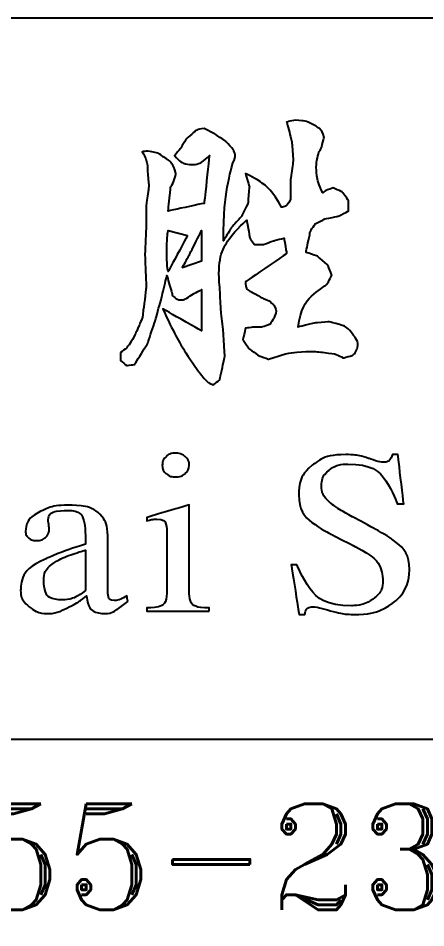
# Model space of a CAD drawing. Header units: millimetres. Extents: x 538 to 2776, y 409 to 1056.
# Drawn here: x 796.63 to 801.79, y 419.22 to 430.74 of the extents above; entities that cross this region are included whole.
import ezdxf

# ---------------------------------------------------------------- set-up
doc = ezdxf.new("R2010")
doc.units = ezdxf.units.MM
doc.layers.add('DWG', color=7, linetype='Continuous')
doc.layers.add('layer 1', color=7, linetype='Continuous')
doc.styles.add('ROMANT', font='ROMANT.shx', dxfattribs={"oblique": 10})

msp = doc.modelspace()

# ---------------------------------------------------------------- linework, layer by layer
at = {"layer": 'DWG', "linetype": 'ByBlock'}
msp.add_lwpolyline([(848.042, 430.742), (778.62, 430.742, 0.414214), (778.418, 430.54), (778.418, 408.586)], format="xyb", dxfattribs=at)
at = {"layer": 'DWG'}
msp.add_lwpolyline([(778.418, 421.614), (848.042, 421.614)], dxfattribs=at)
at = {"layer": 'layer 1', "color": 0}
for points, knots in [([(798.986, 429.344), (798.986, 429.344), (799.117, 429.279), (799.117, 429.279), (799.117, 429.279), (799.117, 429.279), (799.264, 429.182), (799.264, 429.182), (799.264, 429.182), (799.264, 429.182), (799.362, 429.067), (799.362, 429.067), (799.362, 429.067), (799.384, 429.013), (799.378, 428.958), (799.345, 428.904), (799.345, 428.904), (799.27, 428.61), (799.231, 428.284), (799.231, 427.925), (799.231, 427.925), (799.231, 427.925), (799.329, 428.088), (799.329, 428.088), (799.329, 428.088), (799.329, 428.088), (799.46, 428.235), (799.46, 428.235), (799.46, 428.235), (799.46, 428.235), (799.541, 428.398), (799.541, 428.398), (799.541, 428.398), (799.541, 428.398), (799.558, 428.61), (799.558, 428.61), (799.558, 428.61), (799.558, 428.61), (799.508, 428.774), (799.508, 428.774), (799.508, 428.774), (799.705, 428.687), (799.856, 428.545), (799.966, 428.349), (799.966, 428.349), (800.009, 428.349), (800.047, 428.382), (800.08, 428.447), (800.08, 428.447), (800.08, 428.447), (800.08, 428.692), (800.08, 428.692), (800.08, 428.692), (800.08, 428.692), (800.113, 428.937), (800.113, 428.937), (800.113, 428.937), (800.113, 428.937), (800.096, 429.182), (800.096, 429.182), (800.096, 429.182), (800.096, 429.182), (800.03, 429.426), (800.03, 429.426), (800.03, 429.426), (800.096, 429.448), (800.161, 429.453), (800.227, 429.443), (800.227, 429.443), (800.259, 429.443), (800.311, 429.423), (800.381, 429.386), (800.381, 429.386), (800.452, 429.347), (800.493, 429.296), (800.504, 429.23), (800.504, 429.23), (800.482, 429.132), (800.461, 429.073), (800.438, 429.051), (800.438, 429.051), (800.417, 428.964), (800.406, 428.899), (800.406, 428.855), (800.406, 428.855), (800.406, 428.747), (800.433, 428.638), (800.488, 428.529), (800.488, 428.529), (800.509, 428.551), (800.553, 428.572), (800.618, 428.594), (800.618, 428.594), (800.618, 428.594), (800.732, 428.545), (800.732, 428.545), (800.732, 428.545), (800.732, 428.545), (800.814, 428.431), (800.814, 428.431), (800.814, 428.431), (800.814, 428.431), (800.814, 428.3), (800.814, 428.3), (800.814, 428.3), (800.814, 428.3), (800.683, 428.235), (800.683, 428.235), (800.683, 428.235), (800.683, 428.235), (800.52, 428.203), (800.52, 428.203), (800.52, 428.203), (800.52, 428.203), (800.39, 428.137), (800.39, 428.137), (800.39, 428.137), (800.346, 428.072), (800.324, 428.029), (800.324, 428.007), (800.324, 428.007), (800.324, 428.007), (800.275, 427.778), (800.275, 427.778), (800.275, 427.778), (800.275, 427.778), (800.422, 427.73), (800.422, 427.73), (800.422, 427.73), (800.422, 427.73), (800.553, 427.615), (800.553, 427.615), (800.553, 427.615), (800.553, 427.615), (800.602, 427.484), (800.602, 427.484), (800.602, 427.484), (800.569, 427.42), (800.542, 427.376), (800.52, 427.354), (800.52, 427.354), (800.324, 427.235), (800.21, 427.061), (800.177, 426.832), (800.177, 426.832), (800.177, 426.832), (800.374, 426.881), (800.374, 426.881), (800.374, 426.881), (800.374, 426.881), (800.569, 426.898), (800.569, 426.898), (800.569, 426.898), (800.569, 426.898), (800.749, 426.848), (800.749, 426.848), (800.749, 426.848), (800.792, 426.827), (800.836, 426.786), (800.879, 426.726), (800.879, 426.726), (800.923, 426.666), (800.939, 426.614), (800.928, 426.571), (800.928, 426.571), (800.906, 426.517), (800.885, 426.484), (800.863, 426.473), (800.863, 426.473), (800.863, 426.473), (800.749, 426.44), (800.749, 426.44), (800.749, 426.44), (800.749, 426.44), (800.651, 426.49), (800.651, 426.49), (800.651, 426.49), (800.498, 426.511), (800.39, 426.522), (800.324, 426.522), (800.324, 426.522), (800.161, 426.522), (799.987, 426.49), (799.802, 426.424), (799.802, 426.424), (799.802, 426.424), (799.672, 426.473), (799.672, 426.473), (799.672, 426.473), (799.672, 426.473), (799.558, 426.554), (799.558, 426.554), (799.558, 426.554), (799.558, 426.554), (799.476, 426.669), (799.476, 426.669), (799.476, 426.669), (799.476, 426.669), (799.508, 426.816), (799.508, 426.816), (799.508, 426.816), (799.508, 426.816), (799.607, 426.832), (799.607, 426.832), (799.607, 426.832), (799.607, 426.832), (799.721, 426.832), (799.721, 426.832), (799.721, 426.832), (799.721, 426.832), (799.819, 426.865), (799.819, 426.865), (799.819, 426.865), (799.819, 426.865), (799.868, 426.946), (799.868, 426.946), (799.868, 426.946), (799.9, 427.012), (799.9, 427.066), (799.868, 427.109), (799.868, 427.109), (799.824, 427.153), (799.781, 427.18), (799.737, 427.191), (799.737, 427.191), (799.737, 427.191), (799.591, 427.273), (799.591, 427.273), (799.591, 427.273), (799.547, 427.294), (799.522, 427.316), (799.517, 427.338), (799.517, 427.338), (799.511, 427.36), (799.508, 427.381), (799.508, 427.403), (799.508, 427.403), (799.508, 427.403), (800.03, 427.762), (800.03, 427.762), (800.03, 427.762), (800.03, 427.762), (799.998, 427.958), (799.998, 427.958), (799.998, 427.958), (799.998, 427.958), (799.868, 427.925), (799.868, 427.925), (799.868, 427.925), (799.868, 427.925), (799.737, 427.876), (799.737, 427.876), (799.737, 427.876), (799.737, 427.876), (799.623, 427.876), (799.623, 427.876), (799.623, 427.876), (799.579, 427.931), (799.558, 427.969), (799.558, 427.991), (799.558, 427.991), (799.558, 427.991), (799.525, 428.186), (799.525, 428.186), (799.525, 428.186), (799.264, 427.958), (799.15, 427.675), (799.183, 427.338), (799.183, 427.338), (799.183, 427.338), (799.199, 427.044), (799.199, 427.044), (799.199, 427.044), (799.199, 427.044), (799.231, 426.751), (799.231, 426.751), (799.231, 426.751), (799.231, 426.751), (799.247, 426.457), (799.247, 426.457), (799.247, 426.457), (799.247, 426.457), (799.183, 426.163), (799.183, 426.163), (799.183, 426.163), (799.183, 426.163), (799.101, 426.098), (799.101, 426.098), (799.101, 426.098), (799.101, 426.098), (799.036, 426.131), (799.036, 426.131), (799.036, 426.131), (799.036, 426.131), (798.986, 426.179), (798.986, 426.179), (798.986, 426.179), (798.986, 426.179), (798.922, 426.261), (798.922, 426.261), (798.922, 426.261), (798.748, 426.5), (798.595, 426.767), (798.464, 427.061), (798.464, 427.061), (798.464, 427.061), (798.954, 426.783), (798.954, 426.783), (798.954, 426.783), (798.954, 426.783), (798.954, 427.305), (798.954, 427.305), (798.954, 427.305), (798.954, 427.305), (798.856, 427.256), (798.856, 427.256), (798.856, 427.256), (798.856, 427.256), (798.758, 427.191), (798.758, 427.191), (798.758, 427.191), (798.736, 427.18), (798.715, 427.175), (798.693, 427.175), (798.693, 427.175), (798.693, 427.175), (798.661, 427.175), (798.661, 427.175), (798.661, 427.175), (798.606, 427.207), (798.579, 427.235), (798.579, 427.256), (798.579, 427.256), (798.579, 427.256), (798.514, 427.484), (798.514, 427.484), (798.514, 427.484), (798.514, 427.484), (798.448, 427.207), (798.448, 427.207), (798.448, 427.207), (798.448, 427.207), (798.367, 426.914), (798.367, 426.914), (798.367, 426.914), (798.367, 426.914), (798.269, 426.62), (798.269, 426.62), (798.269, 426.62), (798.269, 426.62), (798.106, 426.359), (798.106, 426.359), (798.106, 426.359), (798.106, 426.359), (798.008, 426.343), (798.008, 426.343), (798.008, 426.343), (798.008, 426.343), (797.926, 426.408), (797.926, 426.408), (797.926, 426.408), (797.926, 426.408), (797.926, 426.506), (797.926, 426.506), (797.926, 426.506), (797.926, 426.506), (798.008, 426.571), (798.008, 426.571), (798.008, 426.571), (798.051, 426.625), (798.086, 426.683), (798.114, 426.742), (798.114, 426.742), (798.141, 426.802), (798.171, 426.87), (798.203, 426.946), (798.203, 426.946), (798.203, 426.946), (798.253, 427.338), (798.253, 427.338), (798.253, 427.338), (798.253, 427.338), (798.236, 427.746), (798.236, 427.746), (798.236, 427.746), (798.236, 427.746), (798.253, 428.153), (798.253, 428.153), (798.253, 428.153), (798.253, 428.153), (798.253, 428.382), (798.253, 428.382), (798.253, 428.382), (798.253, 428.382), (798.285, 428.61), (798.285, 428.61), (798.285, 428.61), (798.285, 428.61), (798.269, 428.822), (798.269, 428.822), (798.269, 428.822), (798.269, 428.899), (798.247, 428.975), (798.203, 429.051), (798.203, 429.051), (798.247, 429.062), (798.312, 429.056), (798.399, 429.035), (798.399, 429.035), (798.399, 429.035), (798.546, 428.937), (798.546, 428.937), (798.546, 428.937), (798.579, 428.904), (798.606, 428.85), (798.628, 428.774), (798.628, 428.774), (798.606, 428.687), (798.584, 428.632), (798.562, 428.61), (798.562, 428.61), (798.562, 428.61), (798.53, 428.3), (798.53, 428.3), (798.53, 428.3), (798.53, 428.3), (798.986, 428.398), (798.986, 428.398), (798.986, 428.398), (798.986, 428.398), (799.052, 429.002), (799.052, 429.002), (799.052, 429.002), (798.976, 428.926), (798.899, 428.888), (798.823, 428.888), (798.823, 428.888), (798.748, 428.888), (798.677, 428.926), (798.611, 429.002), (798.611, 429.002), (798.611, 429.002), (798.693, 429.1), (798.693, 429.1), (798.693, 429.1), (798.693, 429.1), (798.758, 429.214), (798.758, 429.214), (798.758, 429.214), (798.758, 429.214), (798.856, 429.296), (798.856, 429.296), (798.856, 429.296), (798.889, 429.328), (798.932, 429.344), (798.986, 429.344)], [0, 0, 0, 0, 0.008772, 0.008772, 0.008772, 0.013158, 0.017544, 0.017544, 0.017544, 0.02193, 0.026316, 0.026316, 0.026316, 0.030702, 0.035088, 0.035088, 0.035088, 0.039474, 0.04386, 0.04386, 0.04386, 0.048246, 0.052632, 0.052632, 0.052632, 0.057018, 0.061404, 0.061404, 0.061404, 0.065789, 0.070175, 0.070175, 0.070175, 0.074561, 0.078947, 0.078947, 0.078947, 0.083333, 0.087719, 0.087719, 0.087719, 0.092105, 0.096491, 0.096491, 0.096491, 0.100877, 0.105263, 0.105263, 0.105263, 0.109649, 0.114035, 0.114035, 0.114035, 0.118421, 0.122807, 0.122807, 0.122807, 0.127193, 0.131579, 0.131579, 0.131579, 0.135965, 0.140351, 0.140351, 0.140351, 0.144737, 0.149123, 0.149123, 0.149123, 0.153509, 0.157895, 0.157895, 0.157895, 0.162281, 0.166667, 0.166667, 0.166667, 0.171053, 0.175439, 0.175439, 0.175439, 0.179825, 0.184211, 0.184211, 0.184211, 0.188596, 0.192982, 0.192982, 0.192982, 0.197368, 0.201754, 0.201754, 0.201754, 0.20614, 0.210526, 0.210526, 0.210526, 0.214912, 0.219298, 0.219298, 0.219298, 0.223684, 0.22807, 0.22807, 0.22807, 0.232456, 0.236842, 0.236842, 0.236842, 0.241228, 0.245614, 0.245614, 0.245614, 0.25, 0.254386, 0.254386, 0.254386, 0.258772, 0.263158, 0.263158, 0.263158, 0.267544, 0.27193, 0.27193, 0.27193, 0.276316, 0.280702, 0.280702, 0.280702, 0.285088, 0.289474, 0.289474, 0.289474, 0.29386, 0.298246, 0.298246, 0.298246, 0.302632, 0.307018, 0.307018, 0.307018, 0.311404, 0.315789, 0.315789, 0.315789, 0.320175, 0.324561, 0.324561, 0.324561, 0.328947, 0.333333, 0.333333, 0.333333, 0.337719, 0.342105, 0.342105, 0.342105, 0.346491, 0.350877, 0.350877, 0.350877, 0.355263, 0.359649, 0.359649, 0.359649, 0.364035, 0.368421, 0.368421, 0.368421, 0.372807, 0.377193, 0.377193, 0.377193, 0.381579, 0.385965, 0.385965, 0.385965, 0.390351, 0.394737, 0.394737, 0.394737, 0.399123, 0.403509, 0.403509, 0.403509, 0.407895, 0.412281, 0.412281, 0.412281, 0.416667, 0.421053, 0.421053, 0.421053, 0.425439, 0.429825, 0.429825, 0.429825, 0.434211, 0.438596, 0.438596, 0.438596, 0.442982, 0.447368, 0.447368, 0.447368, 0.451754, 0.45614, 0.45614, 0.45614, 0.460526, 0.464912, 0.464912, 0.464912, 0.469298, 0.473684, 0.473684, 0.473684, 0.47807, 0.482456, 0.482456, 0.482456, 0.486842, 0.491228, 0.491228, 0.491228, 0.495614, 0.5, 0.5, 0.5, 0.504386, 0.508772, 0.508772, 0.508772, 0.513158, 0.517544, 0.517544, 0.517544, 0.52193, 0.526316, 0.526316, 0.526316, 0.530702, 0.535088, 0.535088, 0.535088, 0.539474, 0.54386, 0.54386, 0.54386, 0.548246, 0.552632, 0.552632, 0.552632, 0.557018, 0.561404, 0.561404, 0.561404, 0.565789, 0.570175, 0.570175, 0.570175, 0.574561, 0.578947, 0.578947, 0.578947, 0.583333, 0.587719, 0.587719, 0.587719, 0.592105, 0.596491, 0.596491, 0.596491, 0.600877, 0.605263, 0.605263, 0.605263, 0.609649, 0.614035, 0.614035, 0.614035, 0.618421, 0.622807, 0.622807, 0.622807, 0.627193, 0.631579, 0.631579, 0.631579, 0.635965, 0.640351, 0.640351, 0.640351, 0.644737, 0.649123, 0.649123, 0.649123, 0.653509, 0.657895, 0.657895, 0.657895, 0.662281, 0.666667, 0.666667, 0.666667, 0.671053, 0.675439, 0.675439, 0.675439, 0.679825, 0.684211, 0.684211, 0.684211, 0.688596, 0.692982, 0.692982, 0.692982, 0.697368, 0.701754, 0.701754, 0.701754, 0.70614, 0.710526, 0.710526, 0.710526, 0.714912, 0.719298, 0.719298, 0.719298, 0.723684, 0.72807, 0.72807, 0.72807, 0.732456, 0.736842, 0.736842, 0.736842, 0.741228, 0.745614, 0.745614, 0.745614, 0.75, 0.754386, 0.754386, 0.754386, 0.758772, 0.763158, 0.763158, 0.763158, 0.767544, 0.77193, 0.77193, 0.77193, 0.776316, 0.780702, 0.780702, 0.780702, 0.785088, 0.789474, 0.789474, 0.789474, 0.79386, 0.798246, 0.798246, 0.798246, 0.802632, 0.807018, 0.807018, 0.807018, 0.811404, 0.815789, 0.815789, 0.815789, 0.820175, 0.824561, 0.824561, 0.824561, 0.828947, 0.833333, 0.833333, 0.833333, 0.837719, 0.842105, 0.842105, 0.842105, 0.846491, 0.850877, 0.850877, 0.850877, 0.855263, 0.859649, 0.859649, 0.859649, 0.864035, 0.868421, 0.868421, 0.868421, 0.872807, 0.877193, 0.877193, 0.877193, 0.881579, 0.885965, 0.885965, 0.885965, 0.890351, 0.894737, 0.894737, 0.894737, 0.899123, 0.903509, 0.903509, 0.903509, 0.907895, 0.912281, 0.912281, 0.912281, 0.916667, 0.921053, 0.921053, 0.921053, 0.925439, 0.929825, 0.929825, 0.929825, 0.934211, 0.938596, 0.938596, 0.938596, 0.942982, 0.947368, 0.947368, 0.947368, 0.951754, 0.95614, 0.95614, 0.95614, 0.960526, 0.964912, 0.964912, 0.964912, 0.969298, 0.973684, 0.973684, 0.973684, 0.97807, 0.982456, 0.982456, 0.982456, 0.986842, 0.991228, 0.991228, 0.991228, 0.995614, 1, 1, 1, 1]), ([(798.775, 427.991), (798.775, 427.991), (798.53, 428.056), (798.53, 428.056), (798.53, 428.056), (798.519, 427.991), (798.514, 427.904), (798.514, 427.795), (798.514, 427.795), (798.514, 427.675), (798.519, 427.588), (798.53, 427.534), (798.53, 427.534), (798.53, 427.534), (798.775, 427.991), (798.775, 427.991)], [0, 0, 0, 0, 0.25, 0.25, 0.25, 0.375, 0.5, 0.5, 0.5, 0.625, 0.75, 0.75, 0.75, 0.875, 1, 1, 1, 1]), ([(798.709, 427.583), (798.709, 427.583), (798.954, 427.664), (798.954, 427.664), (798.954, 427.664), (798.954, 427.664), (798.954, 428.056), (798.954, 428.056), (798.954, 428.056), (798.954, 428.056), (798.807, 427.762), (798.807, 427.762), (798.807, 427.762), (798.807, 427.762), (798.709, 427.583), (798.709, 427.583)], [0, 0, 0, 0, 0.25, 0.25, 0.25, 0.375, 0.5, 0.5, 0.5, 0.625, 0.75, 0.75, 0.75, 0.875, 1, 1, 1, 1]), ([(798.797, 425.081), (798.797, 425.038), (798.78, 425.003), (798.747, 424.975), (798.747, 424.975), (798.713, 424.948), (798.672, 424.934), (798.623, 424.934), (798.623, 424.934), (798.574, 424.934), (798.534, 424.948), (798.503, 424.975), (798.503, 424.975), (798.472, 425.003), (798.456, 425.038), (798.456, 425.081), (798.456, 425.081), (798.456, 425.124), (798.472, 425.16), (798.503, 425.19), (798.503, 425.19), (798.534, 425.219), (798.574, 425.234), (798.623, 425.234), (798.623, 425.234), (798.672, 425.234), (798.713, 425.219), (798.747, 425.19), (798.747, 425.19), (798.78, 425.16), (798.797, 425.124), (798.797, 425.081)], [0, 0, 0, 0, 0.125, 0.125, 0.125, 0.1875, 0.25, 0.25, 0.25, 0.3125, 0.375, 0.375, 0.375, 0.4375, 0.5, 0.5, 0.5, 0.5625, 0.625, 0.625, 0.625, 0.6875, 0.75, 0.75, 0.75, 0.8125, 0.875, 0.875, 0.875, 0.9375, 1, 1, 1, 1]), ([(801.586, 423.761), (801.586, 423.577), (801.513, 423.433), (801.366, 423.33), (801.366, 423.33), (801.237, 423.238), (801.073, 423.192), (800.875, 423.192), (800.875, 423.192), (800.793, 423.192), (800.695, 423.208), (800.582, 423.24), (800.582, 423.24), (800.468, 423.272), (800.395, 423.289), (800.362, 423.289), (800.362, 423.289), (800.306, 423.289), (800.273, 423.256), (800.262, 423.192), (800.262, 423.192), (800.262, 423.192), (800.188, 423.192), (800.188, 423.192), (800.188, 423.192), (800.188, 423.192), (800.088, 423.822), (800.088, 423.822), (800.088, 423.822), (800.088, 423.822), (800.161, 423.822), (800.161, 423.822), (800.161, 423.822), (800.302, 423.476), (800.532, 423.303), (800.852, 423.303), (800.852, 423.303), (800.95, 423.303), (801.038, 423.33), (801.116, 423.382), (801.116, 423.382), (801.204, 423.443), (801.249, 423.524), (801.249, 423.626), (801.249, 423.626), (801.249, 423.79), (801.134, 423.931), (800.905, 424.048), (800.905, 424.048), (800.905, 424.048), (800.585, 424.213), (800.585, 424.213), (800.585, 424.213), (800.318, 424.35), (800.185, 424.515), (800.185, 424.708), (800.185, 424.708), (800.185, 424.861), (800.24, 424.984), (800.35, 425.077), (800.35, 425.077), (800.46, 425.17), (800.603, 425.216), (800.779, 425.216), (800.779, 425.216), (800.879, 425.216), (800.975, 425.2), (801.069, 425.168), (801.069, 425.168), (801.162, 425.135), (801.227, 425.119), (801.262, 425.119), (801.262, 425.119), (801.311, 425.119), (801.347, 425.151), (801.369, 425.216), (801.369, 425.216), (801.369, 425.216), (801.439, 425.216), (801.439, 425.216), (801.439, 425.216), (801.439, 425.216), (801.513, 424.591), (801.513, 424.591), (801.513, 424.591), (801.513, 424.591), (801.432, 424.591), (801.432, 424.591), (801.432, 424.591), (801.308, 424.928), (801.099, 425.096), (800.805, 425.096), (800.805, 425.096), (800.712, 425.096), (800.633, 425.071), (800.568, 425.021), (800.568, 425.021), (800.504, 424.971), (800.472, 424.902), (800.472, 424.814), (800.472, 424.814), (800.472, 424.738), (800.512, 424.665), (800.592, 424.597), (800.592, 424.597), (800.641, 424.558), (800.731, 424.502), (800.862, 424.43), (800.862, 424.43), (800.862, 424.43), (801.186, 424.254), (801.186, 424.254), (801.186, 424.254), (801.452, 424.109), (801.586, 423.945), (801.586, 423.761)], [0, 0, 0, 0, 0.034483, 0.034483, 0.034483, 0.051724, 0.068966, 0.068966, 0.068966, 0.086207, 0.103448, 0.103448, 0.103448, 0.12069, 0.137931, 0.137931, 0.137931, 0.155172, 0.172414, 0.172414, 0.172414, 0.189655, 0.206897, 0.206897, 0.206897, 0.224138, 0.241379, 0.241379, 0.241379, 0.258621, 0.275862, 0.275862, 0.275862, 0.293103, 0.310345, 0.310345, 0.310345, 0.327586, 0.344828, 0.344828, 0.344828, 0.362069, 0.37931, 0.37931, 0.37931, 0.396552, 0.413793, 0.413793, 0.413793, 0.431034, 0.448276, 0.448276, 0.448276, 0.465517, 0.482759, 0.482759, 0.482759, 0.5, 0.517241, 0.517241, 0.517241, 0.534483, 0.551724, 0.551724, 0.551724, 0.568966, 0.586207, 0.586207, 0.586207, 0.603448, 0.62069, 0.62069, 0.62069, 0.637931, 0.655172, 0.655172, 0.655172, 0.672414, 0.689655, 0.689655, 0.689655, 0.706897, 0.724138, 0.724138, 0.724138, 0.741379, 0.758621, 0.758621, 0.758621, 0.775862, 0.793103, 0.793103, 0.793103, 0.810345, 0.827586, 0.827586, 0.827586, 0.844828, 0.862069, 0.862069, 0.862069, 0.87931, 0.896552, 0.896552, 0.896552, 0.913793, 0.931034, 0.931034, 0.931034, 0.948276, 0.965517, 0.965517, 0.965517, 0.982759, 1, 1, 1, 1]), ([(798.019, 423.356), (797.975, 423.323), (797.93, 423.29), (797.886, 423.256), (797.886, 423.256), (797.833, 423.221), (797.78, 423.203), (797.729, 423.203), (797.729, 423.203), (797.594, 423.203), (797.516, 423.278), (797.496, 423.426), (797.496, 423.426), (797.422, 423.368), (797.339, 423.316), (797.245, 423.271), (797.245, 423.271), (797.152, 423.226), (797.078, 423.203), (797.022, 423.203), (797.022, 423.203), (796.924, 423.203), (796.84, 423.232), (796.768, 423.29), (796.768, 423.29), (796.697, 423.348), (796.662, 423.417), (796.662, 423.497), (796.662, 423.497), (796.662, 423.669), (796.772, 423.804), (796.992, 423.902), (796.992, 423.902), (797.141, 423.968), (797.304, 424.028), (797.482, 424.081), (797.482, 424.081), (797.482, 424.081), (797.482, 424.189), (797.482, 424.189), (797.482, 424.189), (797.482, 424.402), (797.409, 424.509), (797.262, 424.509), (797.262, 424.509), (797.095, 424.509), (797.012, 424.468), (797.012, 424.386), (797.012, 424.386), (797.012, 424.368), (797.014, 424.351), (797.017, 424.333), (797.017, 424.333), (797.02, 424.315), (797.022, 424.294), (797.022, 424.268), (797.022, 424.268), (797.022, 424.231), (797.007, 424.199), (796.979, 424.17), (796.979, 424.17), (796.95, 424.142), (796.914, 424.128), (796.872, 424.128), (796.872, 424.128), (796.827, 424.128), (796.792, 424.138), (796.765, 424.16), (796.765, 424.16), (796.738, 424.181), (796.725, 424.208), (796.725, 424.239), (796.725, 424.239), (796.725, 424.345), (796.786, 424.43), (796.909, 424.494), (796.909, 424.494), (797.013, 424.549), (797.131, 424.576), (797.262, 424.576), (797.262, 424.576), (797.44, 424.576), (797.567, 424.545), (797.642, 424.483), (797.642, 424.483), (797.725, 424.414), (797.766, 424.296), (797.766, 424.128), (797.766, 424.128), (797.766, 424.128), (797.766, 423.482), (797.766, 423.482), (797.766, 423.482), (797.766, 423.406), (797.793, 423.368), (797.846, 423.368), (797.846, 423.368), (797.886, 423.368), (797.939, 423.388), (798.006, 423.429), (798.006, 423.429), (798.006, 423.429), (798.019, 423.356), (798.019, 423.356)], [0, 0, 0, 0, 0.038462, 0.038462, 0.038462, 0.057692, 0.076923, 0.076923, 0.076923, 0.096154, 0.115385, 0.115385, 0.115385, 0.134615, 0.153846, 0.153846, 0.153846, 0.173077, 0.192308, 0.192308, 0.192308, 0.211538, 0.230769, 0.230769, 0.230769, 0.25, 0.269231, 0.269231, 0.269231, 0.288462, 0.307692, 0.307692, 0.307692, 0.326923, 0.346154, 0.346154, 0.346154, 0.365385, 0.384615, 0.384615, 0.384615, 0.403846, 0.423077, 0.423077, 0.423077, 0.442308, 0.461538, 0.461538, 0.461538, 0.480769, 0.5, 0.5, 0.5, 0.519231, 0.538462, 0.538462, 0.538462, 0.557692, 0.576923, 0.576923, 0.576923, 0.596154, 0.615385, 0.615385, 0.615385, 0.634615, 0.653846, 0.653846, 0.653846, 0.673077, 0.692308, 0.692308, 0.692308, 0.711538, 0.730769, 0.730769, 0.730769, 0.75, 0.769231, 0.769231, 0.769231, 0.788462, 0.807692, 0.807692, 0.807692, 0.826923, 0.846154, 0.846154, 0.846154, 0.865385, 0.884615, 0.884615, 0.884615, 0.903846, 0.923077, 0.923077, 0.923077, 0.942308, 0.961538, 0.961538, 0.961538, 0.980769, 1, 1, 1, 1]), ([(799.05, 423.233), (799.05, 423.233), (798.26, 423.233), (798.26, 423.233), (798.26, 423.233), (798.26, 423.233), (798.26, 423.274), (798.26, 423.274), (798.26, 423.274), (798.429, 423.274), (798.513, 423.336), (798.513, 423.462), (798.513, 423.462), (798.513, 423.462), (798.513, 424.248), (798.513, 424.248), (798.513, 424.248), (798.513, 424.35), (798.471, 424.4), (798.386, 424.4), (798.386, 424.4), (798.353, 424.4), (798.311, 424.393), (798.26, 424.377), (798.26, 424.377), (798.26, 424.377), (798.26, 424.421), (798.26, 424.421), (798.26, 424.421), (798.26, 424.421), (798.797, 424.579), (798.797, 424.579), (798.797, 424.579), (798.797, 424.579), (798.797, 423.462), (798.797, 423.462), (798.797, 423.462), (798.797, 423.336), (798.881, 423.274), (799.05, 423.274), (799.05, 423.274), (799.05, 423.274), (799.05, 423.233), (799.05, 423.233)], [0, 0, 0, 0, 0.090909, 0.090909, 0.090909, 0.136364, 0.181818, 0.181818, 0.181818, 0.227273, 0.272727, 0.272727, 0.272727, 0.318182, 0.363636, 0.363636, 0.363636, 0.409091, 0.454545, 0.454545, 0.454545, 0.5, 0.545455, 0.545455, 0.545455, 0.590909, 0.636364, 0.636364, 0.636364, 0.681818, 0.727273, 0.727273, 0.727273, 0.772727, 0.818182, 0.818182, 0.818182, 0.863636, 0.909091, 0.909091, 0.909091, 0.954545, 1, 1, 1, 1]), ([(797.482, 423.494), (797.482, 423.494), (797.482, 424.007), (797.482, 424.007), (797.482, 424.007), (797.309, 423.954), (797.19, 423.91), (797.125, 423.872), (797.125, 423.872), (797.012, 423.806), (796.955, 423.722), (796.955, 423.62), (796.955, 423.62), (796.955, 423.458), (797.036, 423.377), (797.199, 423.377), (797.199, 423.377), (797.283, 423.377), (797.378, 423.416), (797.482, 423.494)], [0, 0, 0, 0, 0.2, 0.2, 0.2, 0.3, 0.4, 0.4, 0.4, 0.5, 0.6, 0.6, 0.6, 0.7, 0.8, 0.8, 0.8, 0.9, 1, 1, 1, 1])]:
    msp.add_open_spline(points, degree=3, knots=knots, dxfattribs=at)

# ---------------------------------------------------------------- texts
at = {"layer": 'DWG', "linetype": 'ByBlock', "style": 'ROMANT'}
msp.add_text('TEL: 86-0755-23007122', height=1.34416, dxfattribs=at).set_placement((785.049, 419.45))

doc.saveas('drawing.dxf')
